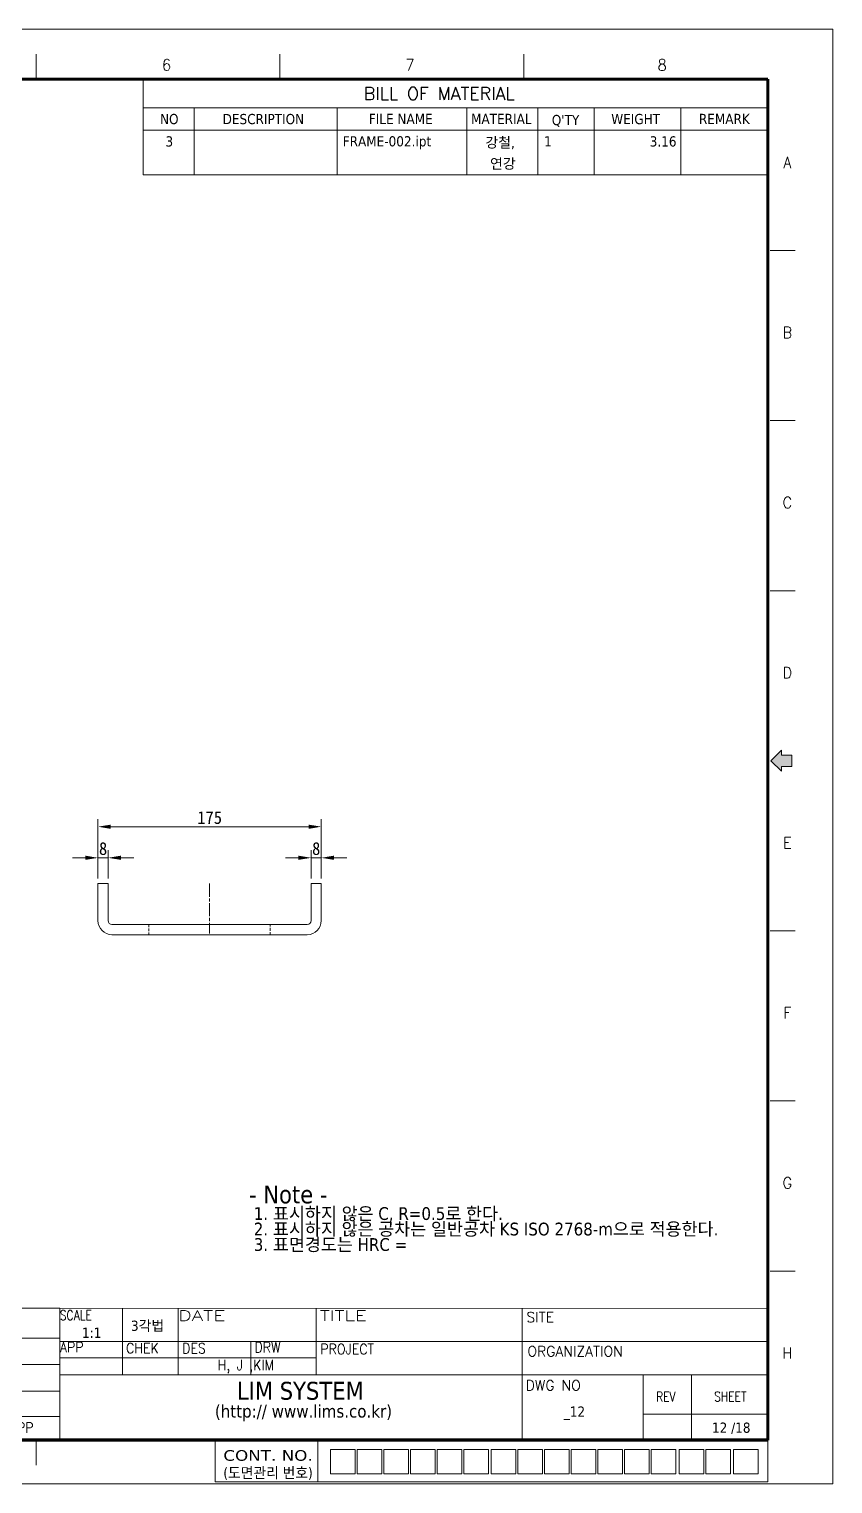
# Model space of a CAD drawing. Header units: millimetres. Extents: x 24 to 1656, y 24 to 1164.
# Drawn here: x 1026 to 1656, y 24 to 1164 of the extents above; entities that cross this region are included whole.
import ezdxf
from ezdxf.enums import TextEntityAlignment as Align

# ---------------------------------------------------------------- set-up
doc = ezdxf.new("R2010")
doc.units = ezdxf.units.MM
doc.header["$LTSCALE"] = 4
doc.linetypes.add('CHAIN', pattern=[0.3543, 0.2362, -0.0295, 0.0591, -0.0295])
doc.linetypes.add('HIDDEN', pattern=[9.525, 6.35, -3.175])
doc.layers.get('0').update_dxf_attribs({"lineweight": 18})
for name, color, linetype, lineweight in [('SkizziergeometrieWIN-ISO', 7, 'Continuous', 50), ('가는실선_A4', 7, 'Continuous', 5), ('굵은실선_A3', 7, 'Continuous', 18), ('제목(ISO)', 7, 'Continuous', 50)]:
    doc.layers.add(name, color=color, linetype=linetype, lineweight=lineweight)
for name, color, linetype, lineweight, true_color in [('가는실선_A3', 9, 'Continuous', 5, 0x808080), ('가는실선중심선_A3', 1, 'Continuous', 5, 0xff0000), ('가는파선_A3', 7, 'HIDDEN', 13, 0x008000)]:
    doc.layers.add(name, color=color, linetype=linetype, lineweight=lineweight, true_color=true_color)
doc.styles.add('A3_DS_PartList', font='RomanC.shx')
doc.styles.add('A3_DS_TB02', font='tahoma.ttf')
doc.styles.add('ROMANC_61', font='ROMANC.shx')
doc.styles.add('주 텍스트 (ISO)', font='tahoma.ttf')
doc.styles.add('주문자_A3(3.5)', font='tahoma.ttf')
doc.styles.add('치수문자_A3(2.5)', font='')
doc.styles.add('텍스트 스타일12', font='tahoma.ttf')
doc.styles.add('텍스트 스타일171', font='ROMANC.shx', dxfattribs={"width": 0.9})
doc.styles.add('텍스트 스타일206', font='ROMANC.shx', dxfattribs={"width": 1.11072})
doc.styles.add('텍스트 스타일208', font='ROMANC.shx', dxfattribs={"width": 1.194322})
doc.styles.add('텍스트 스타일211', font='ROMANC.shx', dxfattribs={"width": 0.9})
doc.styles.add('텍스트 스타일213', font='RomanC.shx', dxfattribs={"width": 0.9})
doc.styles.add('텍스트 스타일233', font='RomanC.shx')
doc.styles.add('텍스트 스타일36', font='ROMANC.shx', dxfattribs={"width": 0.941937})
doc.styles.add('텍스트 스타일46', font='tahoma.ttf', dxfattribs={"width": 0.862937})
doc.styles.add('텍스트 스타일48', font='tahoma.ttf', dxfattribs={"width": 1.258573})
doc.styles.add('텍스트 스타일65', font='romans.shx', dxfattribs={"width": 0.8})
doc.styles.get('치수문자_A3(2.5)').set_extended_font_data('GulimChe')
doc.dimstyles.new('치수_A3(2.5)', dxfattribs={"dimscale": 4, "dimtxt": 2.5, "dimasz": 2.5, "dimexe": 1.5, "dimexo": 1, "dimgap": 0.5, "dimtad": 1, "dimtoh": 1, "dimdec": 1, "dimrnd": 1e-08, "dimdsep": 46, "dimtxsty": '치수문자_A3(2.5)', "dimcen": 0.09, "dimdle": 10, "dimclrd": 8, "dimclre": 8, "dimclrt": 7, "dimadec": 1, "dimazin": 2, "dimtfac": 0.8, "dimtmove": 0, "dimatfit": 3, "dimfxl": 1, "dimtolj": 1, "dimtzin": 0, "dimlwd": -1, "dimlwe": -1, "dimarcsym": 0})

# ---------------------------------------------------------------- blocks, each defined once
blk = doc.blocks.new('경계 A3_경계')
blk.add_hatch(color=7).paths.add_polyline_path([(405.98, 148.76), (403.92, 148.76), (403.92, 149.72), (401.86, 147.66), (403.92, 145.6), (403.92, 146.56), (405.98, 146.56)])
for p, q in [((403.92, 149.72), (401.86, 147.66)), ((403.92, 148.76), (403.92, 149.72)), ((405.98, 148.76), (403.92, 148.76)), ((405.98, 146.56), (405.98, 148.76)), ((401.86, 147.66), (403.92, 145.6)), ((403.92, 146.56), (405.98, 146.56)), ((403.92, 145.6), (403.92, 146.56)), ((292.99, 6.43), (292.99, 14.6))]:
    blk.add_line(p, q)
at = {"color": 7}
for p, q in [((403.92, 149.72), (401.86, 147.66)), ((403.92, 148.76), (403.92, 149.72)), ((405.98, 148.76), (403.92, 148.76)), ((405.98, 146.56), (405.98, 148.76)), ((401.86, 147.66), (403.92, 145.6)), ((403.92, 145.6), (403.92, 146.56)), ((403.92, 146.56), (405.98, 146.56))]:
    blk.add_line(p, q, dxfattribs=at)
at = {"layer": 'SkizziergeometrieWIN-ISO', "lineweight": 18}
for p, q in [((6, 291), (414, 291)), ((414, 291), (414, 6)), ((414, 6), (6, 6))]:
    blk.add_line(p, q, dxfattribs=at)
at = {"layer": '가는실선_A3', "color": 7}
for p, q in [((257.9, 281.16), (257.9, 286.06)), ((305.67, 281.16), (305.67, 286.06)), ((353.45, 281.16), (353.45, 286.06)), ((401.71, 247.62), (406.61, 247.62)), ((401.71, 214.3), (406.61, 214.3)), ((401.71, 180.98), (406.61, 180.98)), ((401.71, 114.34), (406.61, 114.34)), ((401.71, 81.02), (406.61, 81.02)), ((401.71, 47.7), (406.61, 47.7)), ((257.9, 14.6), (257.9, 9.7)), ((313.09, 14.6), (313.09, 6.55)), ((401.22, 14.6), (401.22, 6.43)), ((315.58, 12.77), (315.58, 7.95)), ((315.58, 12.77), (320.4, 12.77)), ((320.4, 12.77), (320.4, 7.95)), ((320.81, 12.77), (320.81, 7.95)), ((320.81, 12.77), (325.63, 12.77)), ((325.63, 12.77), (325.63, 7.95)), ((326.03, 12.77), (326.03, 7.95)), ((326.03, 12.77), (330.86, 12.77)), ((330.86, 12.77), (330.86, 7.95)), ((331.26, 12.77), (336.09, 12.77)), ((331.26, 12.77), (331.26, 7.95)), ((336.09, 12.77), (336.09, 7.95)), ((336.49, 12.77), (336.49, 7.95)), ((336.49, 12.77), (341.31, 12.77)), ((341.31, 12.77), (341.31, 7.95)), ((341.72, 12.77), (341.72, 7.95)), ((341.72, 12.77), (346.54, 12.77)), ((346.54, 12.77), (346.54, 7.95)), ((347.03, 12.77), (351.86, 12.77)), ((347.03, 12.77), (347.03, 7.95)), ((351.86, 12.77), (351.86, 7.95)), ((352.26, 12.77), (352.26, 7.95)), ((352.26, 12.77), (357.09, 12.77)), ((357.09, 12.77), (357.09, 7.95)), ((357.49, 12.77), (357.49, 7.95)), ((357.49, 12.77), (362.31, 12.77)), ((362.31, 12.77), (362.31, 7.95)), ((362.72, 12.77), (362.72, 7.95)), ((362.72, 12.77), (367.54, 12.77)), ((367.54, 12.77), (367.54, 7.95)), ((367.94, 12.77), (372.77, 12.77)), ((367.94, 12.77), (367.94, 7.95)), ((372.77, 12.77), (372.77, 7.95)), ((373.17, 12.77), (373.17, 7.95)), ((373.17, 12.77), (378, 12.77)), ((378, 12.77), (378, 7.95)), ((378.4, 12.77), (378.4, 7.95)), ((378.4, 12.77), (383.22, 12.77)), ((383.22, 12.77), (383.22, 7.95)), ((383.88, 12.77), (388.7, 12.77)), ((383.88, 12.77), (383.88, 7.95)), ((388.7, 12.77), (388.7, 7.95)), ((389.1, 12.77), (389.1, 7.95)), ((389.1, 12.77), (393.93, 12.77)), ((393.93, 12.77), (393.93, 7.95)), ((394.55, 12.77), (394.55, 7.95)), ((394.55, 12.77), (399.37, 12.77)), ((399.37, 12.77), (399.37, 7.95)), ((292.99, 6.43), (401.22, 6.43)), ((315.58, 7.95), (320.4, 7.95)), ((320.81, 7.95), (325.63, 7.95)), ((326.03, 7.95), (330.86, 7.95)), ((331.26, 7.95), (336.09, 7.95)), ((336.49, 7.95), (341.31, 7.95)), ((341.72, 7.95), (346.54, 7.95)), ((347.03, 7.95), (351.86, 7.95)), ((352.26, 7.95), (357.09, 7.95)), ((357.49, 7.95), (362.31, 7.95)), ((362.72, 7.95), (367.54, 7.95)), ((367.94, 7.95), (372.77, 7.95)), ((373.17, 7.95), (378, 7.95)), ((378.4, 7.95), (383.22, 7.95)), ((383.88, 7.95), (388.7, 7.95)), ((389.1, 7.95), (393.93, 7.95)), ((394.55, 7.95), (399.37, 7.95))]:
    blk.add_line(p, q, dxfattribs=at)
at = {"layer": '가는실선_A3', "color": 7, "lineweight": 60}
for p, q in [((401.22, 281.16), (19.02, 281.16)), ((401.22, 14.6), (401.22, 281.16)), ((19.02, 14.6), (401.22, 14.6))]:
    blk.add_line(p, q, dxfattribs=at)
at = {"layer": '가는실선_A3', "color": 7, "style": '텍스트 스타일36', "width": 0.941937}
for s, p in [('6', (283.45, 283.98)), ('7', (331.14, 283.98)), ('8', (380.55, 283.98)), ('A', (405.08, 264.88)), ('B', (405.08, 231.56)), ('C', (405.08, 198.24)), ('D', (405.08, 164.92)), ('E', (405.08, 131.6)), ('F', (405.08, 98.28)), ('G', (405.08, 64.96)), ('H', (405.08, 31.64))]:
    blk.add_text(s, height=2.2, dxfattribs=at).set_placement(p, align=Align.MIDDLE_CENTER)
at = {"layer": '가는실선_A3', "color": 7}
for s, style, width, p, p2 in [('CONT. NO.', '텍스트 스타일48', 1.258564, (294.58, 10.53), (312.09, 10.53)), ('(도면관리 번호)', '텍스트 스타일46', 0.982376, (294.58, 7.15), (312.09, 7.15))]:
    blk.add_text(s, height=2.084, dxfattribs=dict(at, style=style, width=width)).set_placement(p, p2, align=Align.FIT)
blk = doc.blocks.new('제목 블록 A3_표제란')
at = {"layer": '가는실선_A4', "lineweight": 13}
for p, q in [((25.42, 38.66), (269.12, 38.66)), ((208.17, 38.66), (208.17, 13.12)), ((269.12, 38.66), (407.77, 38.63)), ((25.42, 32.81), (269.12, 32.81))]:
    blk.add_line(p, q, dxfattribs=at)
at = {"layer": '가는실선_A4'}
for p, q in [((25.42, 13.12), (25.42, 38.66)), ((52.65, 38.66), (52.65, 13.12)), ((97.69, 38.66), (97.69, 13.12)), ((106.58, 37.75), (104.15, 34.26)), ((109.02, 34.26), (106.58, 37.75)), ((116.56, 13.12), (116.56, 38.69)), ((225.83, 38.66), (225.83, 12.86)), ((240.26, 38.66), (240.26, 12.86)), ((254.69, 38.66), (254.69, 13.12)), ((281.38, 38.66), (281.38, 25.66)), ((292.25, 38.65), (292.25, 25.66)), ((319.29, 38.65), (319.29, 25.66)), ((407.76, 13.12), (407.77, 38.63)), ((104.15, 34.26), (109.02, 34.26)), ((36.93, 32.81), (36.93, 19.82)), ((66.8, 32.81), (66.8, 17.47)), ((82.25, 32.81), (82.25, 17.47)), ((106.58, 31.55), (104.15, 28.06)), ((109.02, 28.06), (106.58, 31.55)), ((306.52, 32.15), (306.52, 25.66)), ((97.69, 30.03), (25.42, 30.03)), ((30.98, 29.24), (32.59, 29.24)), ((31.78, 28.13), (30.98, 29.24)), ((32.59, 29.24), (31.78, 28.13)), ((30.19, 26.66), (31.8, 26.66)), ((30.99, 25.55), (30.19, 26.66)), ((31.8, 26.66), (30.99, 25.55)), ((31.8, 26.66), (33.4, 26.66)), ((32.6, 25.55), (31.8, 26.66)), ((33.4, 26.66), (32.6, 25.55)), ((104.15, 28.06), (109.02, 28.06)), ((106.58, 26.57), (104.15, 23.08)), ((109.02, 23.08), (106.58, 26.57)), ((97.69, 25.05), (25.42, 25.05)), ((29.38, 24.16), (30.98, 24.16)), ((30.18, 23.05), (29.38, 24.16)), ((30.98, 24.16), (30.18, 23.05)), ((30.98, 24.16), (32.59, 24.16)), ((31.79, 23.05), (30.98, 24.16)), ((32.59, 24.16), (31.79, 23.05)), ((32.59, 24.16), (34.2, 24.16)), ((33.39, 23.05), (32.59, 24.16)), ((34.2, 24.16), (33.39, 23.05)), ((104.15, 23.08), (109.02, 23.08)), ((28.59, 21.34), (30.19, 21.34)), ((29.39, 20.23), (28.59, 21.34)), ((30.19, 21.34), (29.39, 20.23)), ((30.19, 21.34), (31.8, 21.34)), ((31, 20.23), (30.19, 21.34)), ((31.8, 21.34), (31, 20.23)), ((31.8, 21.34), (33.41, 21.34)), ((32.6, 20.23), (31.8, 21.34)), ((33.41, 21.34), (32.6, 20.23)), ((33.41, 21.34), (35.01, 21.34)), ((34.21, 20.23), (33.41, 21.34)), ((35.01, 21.34), (34.21, 20.23)), ((106.58, 21.34), (104.15, 17.85)), ((109.02, 17.85), (106.58, 21.34)), ((97.69, 19.82), (25.42, 19.82)), ((36.93, 19.82), (36.93, 13.12)), ((104.15, 17.85), (109.02, 17.85)), ((25.42, 13.12), (407.76, 13.12)), ((208.17, 13.12), (25.42, 13.12))]:
    blk.add_line(p, q, dxfattribs=at)
at = {"layer": '가는실선_A4', "color": 7}
for p, q in [((269.12, 13.12), (269.12, 38.66)), ((359.7, 38.64), (359.69, 13.12)), ((269.12, 32.15), (407.77, 32.15)), ((269.09, 27.68), (25.42, 27.68)), ((407.76, 25.66), (269.12, 25.66)), ((383.36, 25.66), (383.36, 13.12)), ((269.12, 22.4), (25.42, 22.4)), ((269.12, 17.47), (52.65, 17.47)), ((383.36, 17.91), (407.76, 17.92))]:
    blk.add_line(p, q, dxfattribs=at)
at = {"layer": '가는실선_A4', "color": 7, "linetype": 'Continuous'}
blk.add_line((392.85, 25.66), (392.85, 13.12), dxfattribs=at)
at = {"layer": '가는실선_A4'}
for centre, start, end in [((30.81, 31.11), 0, 180), ((32.21, 31.11), 180, 0)]:
    blk.add_arc(centre, 0.698, start, end, dxfattribs=at)
at = {"layer": '제목(ISO)', "color": 208, "lineweight": 5, "true_color": 0x400040}
blk.add_line((269.12, 28.95), (319.29, 28.95), dxfattribs=at)
at = {"layer": '가는실선_A3', "color": 7, "style": '텍스트 스타일12'}
blk.add_attdef('질량\\P1;_001', (38.43, 15.71), '', height=2, dxfattribs=at)
at = {"layer": '가는실선_A4', "color": 7}
for s, height, style, width, p in [('SCALE', 1.911, '텍스트 스타일65', 0.8, (269.12, 36.36)), ('CLASS OF FINISH', 2, '텍스트 스타일171', 0.9, (26.97, 34.81)), ('GENERAL TOL(MACHINE)', 2, '텍스트 스타일171', 0.9, (53.76, 34.67)), ('4', 1.5, '텍스트 스타일211', 0.9, (105.83, 34.98)), ('OVER0.5', 1.5, '텍스트 스타일211', 0.9, (54.63, 30.6)), ('UNDER6', 1.5, '텍스트 스타일211', 0.9, (69.75, 30.85)), ('APP', 2, '텍스트 스타일171', 0.9, (269.12, 30.05)), ('CHEK', 2, '텍스트 스타일171', 0.9, (282.07, 29.86)), ('DES', 2, '텍스트 스타일171', 0.9, (293.07, 29.82)), ('DRW', 2, '텍스트 스타일171', 0.9, (307.23, 30.03)), ('PROJECT', 2, '텍스트 스타일171', 0.9, (320.13, 29.68)), ('50S', 1.5, '텍스트 스타일211', 0.9, (42.49, 28.11)), ('6', 1.5, '텍스트 스타일211', 0.9, (56.81, 28.15)), ('30', 1.5, '텍스트 스타일211', 0.9, (71.73, 28.22)), ('3', 1.5, '텍스트 스타일211', 0.9, (105.83, 28.78)), ('H, J ,KIM', 2, '텍스트 스타일171', 0.9, (300.03, 26.54)), ('12.5S', 1.5, '텍스트 스타일211', 0.9, (42.49, 25.76)), ('30', 1.5, '텍스트 스타일211', 0.9, (56.81, 25.8)), ('120', 1.5, '텍스트 스타일211', 0.9, (71.73, 25.86)), ('3.2S', 1.5, '텍스트 스타일211', 0.9, (42.49, 23.12)), ('120', 1.5, '텍스트 스타일211', 0.9, (56.81, 23.16)), ('315', 1.5, '텍스트 스타일211', 0.9, (71.73, 23.23)), ('2', 1.5, '텍스트 스타일211', 0.9, (105.83, 23.8)), ('0.8S', 1.5, '텍스트 스타일211', 0.9, (42.49, 20.48)), ('160', 1.5, '텍스트 스타일211', 0.9, (56.81, 20.52)), ('1000', 1.5, '텍스트 스타일213', 0.9, (71.72, 20.59)), ('1', 1.5, '텍스트 스타일211', 0.9, (105.83, 18.57)), ('REV', 1.911, '텍스트 스타일65', 0.8, (385.9, 20.39)), ('SHEET', 1.911, '텍스트 스타일65', 0.8, (397.3, 20.42)), ('Weight', 2, '텍스트 스타일171', 0.9, (26.97, 15.76)), ('315', 1.5, '텍스트 스타일213', 0.9, (56.81, 17.94)), ('2000', 1.5, '텍스트 스타일211', 0.9, (71.72, 18.01)), ('OVER 2000', 1.5, '텍스트 스타일211', 0.9, (56.81, 13.87)), ('50S', 1.5, '텍스트 스타일211', 0.9, (71.73, 13.94)), ('REV NO', 2, '텍스트 스타일171', 0.9, (101.23, 14.1)), ('REVISION NOTE', 2, '텍스트 스타일171', 0.9, (148.38, 14.33)), ('DATE', 2, '텍스트 스타일171', 0.9, (213.9, 14.44)), ('DRW', 2, '텍스트 스타일171', 0.9, (230.19, 14.46)), ('DES', 2, '텍스트 스타일171', 0.9, (244.7, 14.2)), ('APP', 2, '텍스트 스타일171', 0.9, (259.32, 14.27))]:
    blk.add_text(s, height=height, dxfattribs=dict(at, style=style, width=width)).set_placement(p)
for s, style, width, p, p2 in [('DATE', '텍스트 스타일208', 1.22262, (292.31, 36.23), (301.51, 36.23)), ('TITLE', '텍스트 스타일206', 1.136317, (320.02, 36.23), (329.22, 36.23))]:
    blk.add_text(s, height=2, dxfattribs=dict(at, style=style, width=width)).set_placement(p, p2, align=Align.FIT)
at = {"layer": '가는실선_A4', "color": 7, "style": '텍스트 스타일233'}
for s, p in [('SITE', (360.5, 35.93)), ('ORGANIZATION', (360.7, 29.24)), ('DWG NO', (360.36, 22.57))]:
    blk.add_text(s, height=2, dxfattribs=at).set_placement(p)
at = {"layer": '가는실선_A4', "color": 7}
for s, insert, char_height, attachment_point, style in [('\\fTahoma|b0|i0;\\H2.0000;3각법', (283.03, 35.14), 2, 4, '주문자_A3(3.5)'), ('\\fAIGDT|b0|i0;\\W0.90;\\H1.5000;`\\fTahoma|b0|i0;\\W0.90;\\H1.5000;0.2', (85.63, 30.47), 1.5, 7, 'ROMANC_61'), ('\\fAIGDT|b0|i0;\\W0.90;\\H1.5000;`\\fTahoma|b0|i0;\\W0.90;\\H1.5000;0.1', (85.63, 27.69), 1.5, 7, 'ROMANC_61'), ('\\fAIGDT|b0|i0;\\W0.90;\\H1.5000;`\\fTahoma|b0|i0;\\W0.90;\\H1.5000;0.3', (85.63, 25.34), 1.5, 7, 'ROMANC_61'), ('\\fAIGDT|b0|i0;\\W0.90;\\H1.5000;`\\fTahoma|b0|i0;\\W0.90;\\H1.5000;0.5', (85.63, 22.71), 1.5, 7, 'ROMANC_61'), ('\\fAIGDT|b0|i0;\\W0.90;\\H1.5000;`\\fTahoma|b0|i0;\\W0.90;\\H1.5000;0.8', (85.62, 20.06), 1.5, 7, 'ROMANC_61'), ('\\fAIGDT|b0|i0;\\W0.90;\\H1.5000;`\\fTahoma|b0|i0;\\W0.90;\\H1.5000;1.2', (85.62, 17.48), 1.5, 7, 'ROMANC_61'), ('\\fAIGDT|b0|i0;\\W0.90;\\H1.5000;`\\fTahoma|b0|i0;\\W0.90;\\H1.5000;1.5', (85.63, 13.42), 1.5, 7, 'ROMANC_61')]:
    blk.add_mtext(s, dxfattribs=dict(at, insert=insert, char_height=char_height, attachment_point=attachment_point, style=style))
at = {"layer": '가는실선_A4', "char_height": 2, "style": '주 텍스트 (ISO)'}
for s, insert, attachment_point in [('\\fTahoma|b0|i0;\\H2.0000;_12 ', (369.91, 18.11), 5), ('\\fTahoma|b0|i0;\\H2.0000;12 /18 ', (400.63, 16.28), 2)]:
    blk.add_mtext(s, dxfattribs=dict(at, insert=insert, attachment_point=attachment_point))
at = {"layer": '가는실선_A4', "color": 7, "style": '텍스트 스타일12'}
blk.add_attdef('SCALE_001', (273.43, 32.87), '', height=2, dxfattribs=at)
blk.add_attdef('설명', text='', height=2, dxfattribs=at).set_placement((331.27, 35.73), align=Align.MIDDLE_LEFT)
blk.add_attdef('프로젝트', text='', height=2, dxfattribs=at).set_placement((340.77, 28.27), align=Align.MIDDLE_CENTER)
at = {"layer": '가는실선_A4', "style": '텍스트 스타일12'}
blk.add_attdef('리비전_번호', text='', height=2, dxfattribs=at).set_placement((388.38, 15.27), align=Align.MIDDLE_CENTER)
at = {"layer": '제목(ISO)', "char_height": 3.5, "attachment_point": 1, "style": '주 텍스트 (ISO)'}
for s, insert, line_spacing_factor in [('- Note -\\P{\\H0.71429x; 1. \\fGulim|b0|i0|c129|p50;표시하지 않은 \\fTahoma|b0|i0|c129|p34;C, R=0.5\\fGulim|b0|i0|c129|p50;로 한다\\fTahoma|b0|i0|c129|p34;.\\H1.54068x; \\H0.64906x;\\P 2. \\fGulim|b0|i0|c129|p50;표시하지 않은 공차는 일반공차 \\fTahoma|b0|i0|c129|p34;KS ISO 2768-m\\fGulim|b0|i0|c129|p50;으로 적용한다\\fTahoma|b0|i0|c129|p34;.\\H1.32612x; \\H0.75408x;\\P 3. \\fGulim|b0|i0|c129|p50;표면경도는 \\fTahoma|b0|i0|c129|p34;HRC = \\H1.31974x; }', (306.15, 62.72), 0.727683), ('{\\H1x;    LIM SYSTEM\\H0.71429x;  \\P (http:// www.lims.co.kr)\\H1.44773x; }', (298.53, 24.26), 0.771785)]:
    blk.add_mtext(s, dxfattribs=dict(at, insert=insert, line_spacing_factor=line_spacing_factor))
at = {"layer": '제목(ISO)', "style": '텍스트 스타일12'}
for tag, p in [('관리자', (373.93, 36.39)), ('공급업자', (383.08, 28.64))]:
    blk.add_attdef(tag, text='', height=2, dxfattribs=at).set_placement(p, align=Align.TOP_LEFT)
blk = doc.blocks.new('*D17')
at = {"layer": 'Defpoints', "color": 0, "transparency": 16777216}
for p in [(1255.1, 539), (1080.1, 494.4), (1255.1, 494.4)]:
    blk.add_point(p, dxfattribs=at)
at = {"layer": '가는실선_A4', "color": 8, "transparency": 16777216}
for p, q in [((1080.1, 498.4), (1080.1, 545)), ((1090.1, 539), (1245.1, 539)), ((1255.1, 498.4), (1255.1, 545))]:
    blk.add_line(p, q, dxfattribs=at)
for points in [[(1090.1, 540.6), (1090.1, 537.3), (1080.1, 539)], [(1245.1, 540.6), (1245.1, 537.3), (1255.1, 539)]]:
    blk.add_solid(points, dxfattribs=at)
at = {"layer": '가는실선_A4', "color": 7, "transparency": 16777216, "insert": (1167.6, 546.1), "char_height": 10, "attachment_point": 5, "style": '치수문자_A3(2.5)'}
blk.add_mtext('\\A1;175', dxfattribs=at)
blk = doc.blocks.new('*D26')
at = {"layer": 'Defpoints', "color": 0, "transparency": 16777216}
for p in [(1247.1, 514.6), (1247.1, 494.4), (1255.1, 494.4)]:
    blk.add_point(p, dxfattribs=at)
at = {"layer": '가는실선_A4', "color": 8, "transparency": 16777216}
for p, q in [((1237.1, 514.6), (1227.1, 514.6)), ((1247.1, 498.4), (1247.1, 520.6)), ((1255.1, 514.6), (1247.1, 514.6)), ((1255.1, 498.4), (1255.1, 520.6)), ((1265.1, 514.6), (1275.1, 514.6))]:
    blk.add_line(p, q, dxfattribs=at)
for points in [[(1237.1, 516.3), (1237.1, 513), (1247.1, 514.6)], [(1265.1, 516.3), (1265.1, 513), (1255.1, 514.6)]]:
    blk.add_solid(points, dxfattribs=at)
at = {"layer": '가는실선_A4', "color": 7, "transparency": 16777216, "insert": (1251.1, 521.8), "char_height": 10, "attachment_point": 5, "style": '치수문자_A3(2.5)'}
blk.add_mtext('\\A1;8', dxfattribs=at)
blk = doc.blocks.new('*D27')
at = {"layer": 'Defpoints', "color": 0, "transparency": 16777216}
for p in [(1088.1, 514.6), (1080.1, 494.4), (1088.1, 494.4)]:
    blk.add_point(p, dxfattribs=at)
at = {"layer": '가는실선_A4', "color": 8, "transparency": 16777216}
for p, q in [((1070.1, 514.6), (1060.1, 514.6)), ((1080.1, 498.4), (1080.1, 520.6)), ((1080.1, 514.6), (1088.1, 514.6)), ((1088.1, 498.4), (1088.1, 520.6)), ((1098.1, 514.6), (1108.1, 514.6))]:
    blk.add_line(p, q, dxfattribs=at)
for points in [[(1070.1, 516.3), (1070.1, 513), (1080.1, 514.6)], [(1098.1, 516.3), (1098.1, 513), (1088.1, 514.6)]]:
    blk.add_solid(points, dxfattribs=at)
at = {"layer": '가는실선_A4', "color": 7, "transparency": 16777216, "insert": (1084.1, 521.8), "char_height": 10, "attachment_point": 5, "style": '치수문자_A3(2.5)'}
blk.add_mtext('\\A1;8', dxfattribs=at)
blk = doc.blocks.new('BILL OF MATERIAL9')
at = {"layer": '가는실선_A4'}
for p, q in [((401.22, 281.16), (278.87, 281.16)), ((278.87, 281.16), (278.87, 275.59)), ((401.22, 281.16), (401.22, 275.59)), ((401.22, 275.59), (278.87, 275.59)), ((278.87, 275.59), (278.87, 271.21)), ((288.87, 275.59), (288.87, 271.21)), ((316.87, 275.59), (316.87, 271.21)), ((342.27, 275.59), (342.27, 271.21)), ((356.22, 275.59), (356.22, 271.21)), ((367.22, 275.59), (367.22, 271.21)), ((384.22, 275.59), (384.22, 271.21)), ((401.22, 275.59), (401.22, 271.21)), ((401.22, 271.21), (278.87, 271.21)), ((278.87, 271.21), (278.87, 262.45)), ((288.87, 271.21), (288.87, 262.45)), ((316.87, 271.21), (316.87, 262.45)), ((342.27, 271.21), (342.27, 262.45)), ((356.22, 271.21), (356.22, 262.45)), ((367.22, 271.21), (367.22, 262.45)), ((384.22, 271.21), (384.22, 262.45)), ((401.22, 271.21), (401.22, 262.45)), ((401.22, 262.45), (278.87, 262.45))]:
    blk.add_line(p, q, dxfattribs=at)
at = {"layer": '가는실선_A4', "color": 7, "attachment_point": 7}
for s, insert, char_height, style in [('BILL OF MATERIAL', (322.09, 277.12), 2.5, 'A3_DS_PartList'), ('NO', (282.18, 272.34), 2, 'A3_DS_TB02'), ('DESCRIPTION', (294.44, 272.34), 2, 'A3_DS_TB02'), ('FILE NAME', (323.08, 272.4), 2, 'A3_DS_TB02'), ('MATERIAL', (343.11, 272.4), 2, 'A3_DS_TB02'), ("Q'TY", (358.93, 271.83), 2, 'A3_DS_TB02'), ('WEIGHT', (370.58, 272.34), 2, 'A3_DS_TB02'), ('REMARK', (387.75, 272.4), 2, 'A3_DS_TB02'), ('3', (283.25, 267.96), 2, 'A3_DS_TB02'), ('FRAME-002.ipt', (317.97, 267.45), 2, 'A3_DS_TB02'), ('강철, ', (345.93, 267.47), 2, 'A3_DS_TB02'), ('1', (357.42, 268.02), 2, 'A3_DS_TB02'), ('3.16', (378.11, 267.96), 2, 'A3_DS_TB02'), ('연강', (346.83, 263.44), 2, 'A3_DS_TB02')]:
    blk.add_mtext(s, dxfattribs=dict(at, insert=insert, char_height=char_height, style=style))

msp = doc.modelspace()

# ---------------------------------------------------------------- linework, layer by layer
at = {"layer": '가는실선중심선_A3', "linetype": 'CHAIN', "ltscale": 10.83417}
msp.add_line((1167.561, 494.369), (1167.561, 455.369), dxfattribs=at)
at = {"layer": '가는파선_A3', "ltscale": 0.082567}
for p, q in [((1120.061, 462.369), (1120.061, 454.369)), ((1215.061, 454.369), (1215.061, 462.369))]:
    msp.add_line(p, q, dxfattribs=at)
at = {"layer": '굵은실선_A3'}
for p, q in [((1080.061, 484.369), (1080.061, 494.369)), ((1088.061, 494.369), (1080.061, 494.369)), ((1088.061, 494.369), (1088.061, 484.369)), ((1247.061, 484.369), (1247.061, 494.369)), ((1255.061, 494.369), (1247.061, 494.369)), ((1255.061, 494.369), (1255.061, 484.369)), ((1080.061, 484.369), (1080.061, 465.369)), ((1088.061, 465.369), (1088.061, 484.369)), ((1247.061, 484.369), (1247.061, 465.369)), ((1255.061, 465.369), (1255.061, 484.369)), ((1244.061, 462.369), (1091.061, 462.369)), ((1091.061, 454.369), (1244.061, 454.369))]:
    msp.add_line(p, q, dxfattribs=at)
for centre, radius, start, end in [((1091.061, 465.369), 11, 180, 270), ((1091.061, 465.369), 3, 180, 270), ((1244.061, 465.369), 3, 270, 0), ((1244.061, 465.369), 11, 270, 0)]:
    msp.add_arc(centre, radius, start, end, dxfattribs=at)

# ---------------------------------------------------------------- block references
at = {"xscale": 4, "yscale": 4, "zscale": 4}
msp.add_blockref('경계 A3_경계', (0, 0), dxfattribs=at)
msp.add_blockref('제목 블록 A3_표제란', (-26.186, 6.945), dxfattribs=at).add_auto_attribs({'SCALE_001': '1:1', '질량\\P1;_001': '3.2 kg'})
at = {"layer": '가는실선_A4', "xscale": 4, "yscale": 4, "zscale": 4}
msp.add_blockref('BILL OF MATERIAL9', (0, 0), dxfattribs=at)

# ---------------------------------------------------------------- dimensions: what is measured, and where the dimension line sits
at = {"layer": '가는실선_A4', "color": 8, "true_color": 0x808080}
for base, p1, p2, override, picture, middle in [((1255.061, 538.951), (1080.061, 494.369), (1255.061, 494.369), {"dimgap": 0.5, "dimtoh": 0, "dimdec": 1, "dimtol": 0, "dimlim": 0, "dimtp": 0, "dimtm": 0, "dimtdec": 2, "dimtofl": 0, "dimatfit": 1}, '*D17', (1167.561, 538.951)), ((1088.061, 514.647), (1080.061, 494.369), (1088.061, 494.369), {"dimgap": 0.5, "dimtoh": 0, "dimdec": 1, "dimtol": 0, "dimlim": 0, "dimtp": 0, "dimtm": 0, "dimtdec": 2, "dimtofl": 1, "dimatfit": 1}, '*D27', (1084.061, 514.647)), ((1247.061, 514.647), (1255.061, 494.369), (1247.061, 494.369), {"dimgap": 0.5, "dimtoh": 0, "dimdec": 1, "dimtol": 0, "dimlim": 0, "dimtp": 0, "dimtm": 0, "dimtdec": 2, "dimtofl": 1, "dimatfit": 1}, '*D26', (1251.061, 514.647))]:
    dim = msp.add_linear_dim(base=base, p1=p1, p2=p2, angle=180, dimstyle='치수_A3(2.5)', override=override, dxfattribs=at)
    dim.commit()
    dim.dimension.update_dxf_attribs({"geometry": picture, "text_midpoint": middle, "dimtype": 160})

doc.saveas('drawing.dxf')
